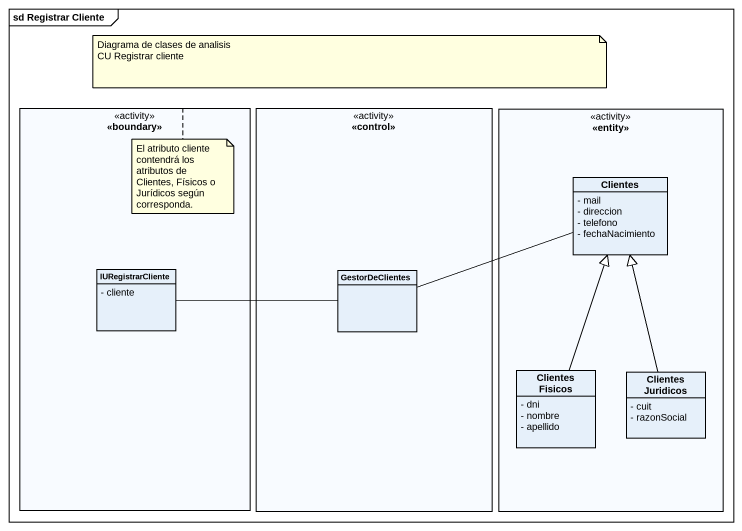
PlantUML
@startuml
mainframe sd Registrar Cliente
hide circle
hide empty members
skinparam classAttributeIconSize 0
rectangle "<<boundary>>" as boundary_ <<activity>> {
  class IURegistrarCliente {
    - cliente
  }
}
rectangle "<<control>>" as control_ <<activity>> {
  class GestorDeClientes
}
rectangle "<<entity>>" as entity_ <<activity>> {
  class Clientes {
    - mail
    - direccion
    - telefono
    - fechaNacimiento
  }
  class "Clientes Fisicos" as Clientes_Fisicos {
    - dni
    - nombre
    - apellido
  }
  class "Clientes Juridicos" as Clientes_Juridicos {
    - cuit
    - razonSocial
  }
}
IURegistrarCliente -right- GestorDeClientes
GestorDeClientes -right- Clientes
Clientes_Fisicos -up-|> Clientes
Clientes_Juridicos -up-|> Clientes
note as N1
  Diagrama de clases de analisis
  CU Registrar cliente
end note
note top of boundary_ : El atributo cliente contendrá los atributos de Clientes, Físicos o Jurídicos según corresponda.
@enduml
